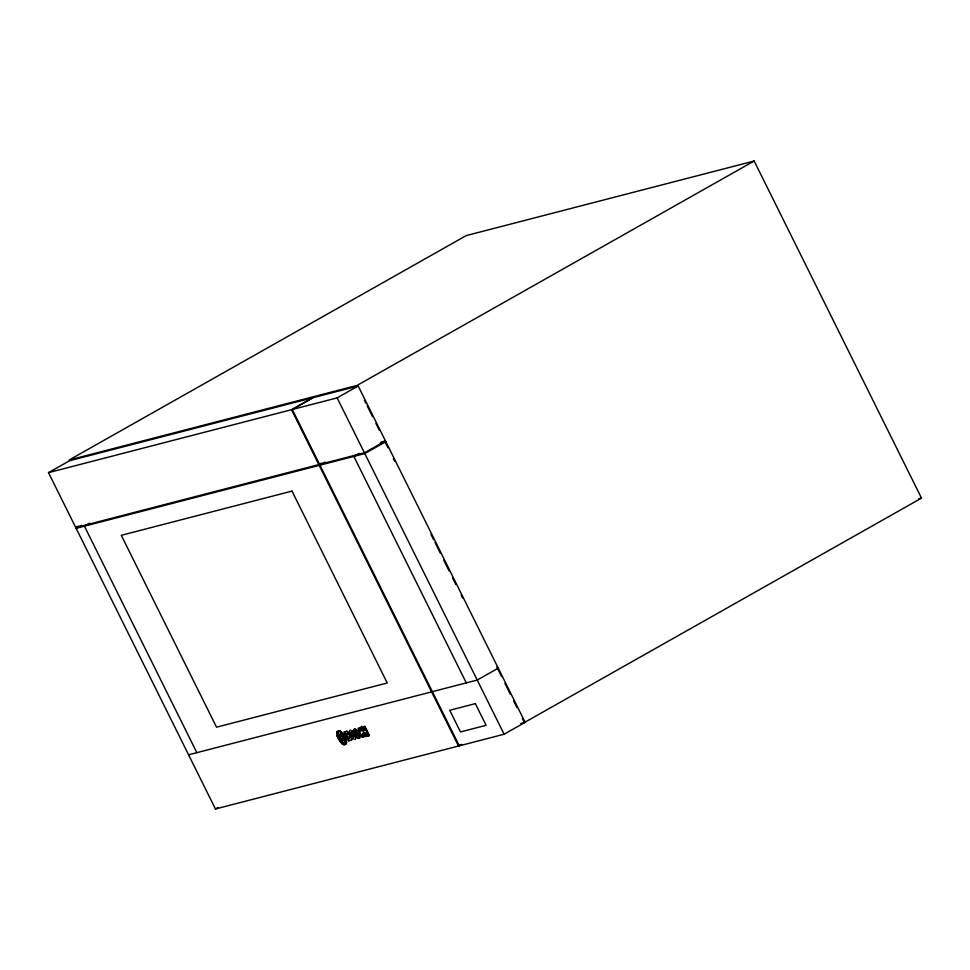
<?xml version="1.0" encoding="UTF-8"?>
<svg xmlns="http://www.w3.org/2000/svg" width="970" height="970" viewBox="0 0 970 970"><rect width="100%" height="100%" fill="white"/><g stroke="black" fill="none" stroke-linecap="round" stroke-linejoin="round"><path stroke-width="1.45" d="M355.929 737.503C356.475 735.636 354.62 741.141 355.517 739.104M345.466 740.68C345.902 740.583 343.525 733.235 340.482 732.714L345.211 742.244L345.538 741.347M353.953 739.152C352.546 739.88 347.599 730.204 350.425 729.998M361.458 729.246L361.07 730.859L360.779 728.531L358.16 728.191L358.609 732.629L358.282 731.841M351.54 740.061L351.564 737.721L349.564 734.375M351.843 739.455L351.819 738.655M339.33 730.689L340.106 730.956L337.996 730.786L337.039 731.78L337.39 736.836L336.808 734.484M337.463 733.235C337.123 734.872 338.057 730.386 339.561 731.683C342.313 731.15 346.12 739.673 345.005 737.515M342.531 744.063L341.67 743.396L344.156 744.814L346.072 744.281L346.096 738.667L346.678 741.019M346.666 742.971L346.654 742.111M353.808 730.774L354.389 728.894M355.844 730.786L355.178 731.016M348.315 734.338L347.709 733.284M354.28 736.557L354.377 736.497M364.126 736.388C365.654 736.994 360.901 731.574 364.235 734.86M358.342 736.424L358.585 735.818M350.303 735.951L349.527 735.054M338.251 733.478L338.627 737.43L338.118 735.648M337.136 731.732L336.905 732.483M345.732 742.971L345.526 738.534M359.858 737.855L359.858 735.66L358.342 733.417M348.303 734.787L347.151 735.114L346.399 733.344L347.478 733.126M348.957 738.667C350.788 739.443 347.381 736.072 349.382 736.715M338.372 733.235L339.512 735.769L338.275 733.284M346.836 731.186L344.301 731.78L348.824 740.886L351.673 739.819M359.688 738.085L356.948 737.636L358.633 738.243M362.477 735.03L362.683 733.817M364.053 736.763L363.168 737.345M345.502 743.408C342.98 745.009 338.627 739.964 343.926 743.82M359.749 729.998L359.834 730.01M354.026 737.248L353.419 737.139M362.356 735.114L361.386 734.666L362.125 735.005M48.5 472.645L69.537 460.75L312.595 397.797L291.558 409.692L48.5 472.645L75.769 527.571L318.815 464.618L321.446 463.139M75.769 527.571L78.4 526.079M461.15 744.548L458.519 746.039L215.461 808.98L76.145 528.323L81.395 525.352M89.689 523.206L84.426 526.176L196.862 752.659M292.31 409.498L313.346 397.603L358.185 385.987L385.454 440.926L364.417 452.808L319.579 464.424L292.31 409.498L337.148 397.882L358.185 385.987M754.163 161.02L357.057 385.429L69.161 459.998L466.267 235.577L754.163 161.02L921.5 498.119L524.394 722.529M76.145 528.323L319.191 465.37L324.453 462.399M380.361 443.084L385.83 441.677L525.146 722.335L504.109 734.229L459.271 745.845L319.942 465.176L325.205 462.205M359.118 453.414L353.856 456.397L466.291 682.88M319.942 465.176L364.793 453.56L385.83 441.677M340.482 732.714L345.296 742.195M341.804 732.847L342.555 733.575M344.192 735.078L342.58 732.993L345.999 738.716M340.543 739.722C334.335 726.142 343.877 744.342 340.931 740.401M338.821 736.169L338.821 735.454M341.925 734.351L344.859 740.268M347.466 731.453L347.139 731.283M339.621 740.061C340.967 742.317 336.663 735.842 337.487 733.975M341.707 735.199L339.512 735.769M338.991 736.885L338.906 736.121M343.271 734.435L344.568 736.4M352.158 730.616C350.194 729.088 356.56 734.678 355.747 736.873M340.009 736.788L341.222 738.97L343.319 738.461L341.222 738.97L340.009 736.788L342.216 736.218M354.547 728.858C355.044 727.694 358.754 732.12 356.038 730.907M339.257 737.624L339.997 739.091M349.527 731.938L349.709 732.58M353.832 729.428L353.759 730.228M347.939 733.538L348.266 734.181M348.909 733.041L349.382 734.084M352.607 731.125L353.771 732.289M341.767 743.347L338.578 739.249M338.918 739.091L338.057 736.909M343.974 736.279L344.556 737.127M215.461 808.98L218.092 807.501M351.601 732.168L351.77 735.236L351.237 734.047M359.446 727.755L361.228 728.979M340.143 740.049C337.827 737.418 343.865 744.148 342.022 742.098M344.993 736.206L345.599 737.43M349.782 733.381L350.146 734.108M352.025 732.423L351.758 732.289M344.314 737.855L343.986 737.115L344.762 740.316M362.21 727.076C358.451 723.293 367.836 736.873 362.113 727.136M354.159 732.132L354.753 732.932L353.917 731.198M363.495 726.772L364.793 726.409L369.352 735.587L364.708 726.457L363.495 726.772L365.181 730.18L363.58 726.724M355.505 732.168L355.238 731.162M353.141 733.526L354.268 736.218M341.683 740.134L343.974 739.516L341.683 740.134L343.004 742.814L341.767 740.086M354.256 733.017L354.68 733.781M340.652 740.886L341.379 741.529M350.582 735.308L352.862 738.352M340.07 741.529L340.906 742.511M353.383 733.902L353.771 734.448M356.087 732.592L356.948 732.58L355.602 732.289M349.503 736.812L350.17 737.697M352.001 735.648L352.631 736.339L351.867 735.187M353.856 734.593L354.305 735.806M360.828 733.938L359.555 731.732L359.931 729.961M350.91 736.497L351.346 737.224M357.821 734.678L355.566 733.951L357.53 734.678M359.506 734.326L360.088 734.993L358.706 732.568M348.824 740.886L344.399 731.732M359.433 734.933L360.003 736.181M343.368 744.548L344.253 744.754M358.391 736.375L356.451 735.551L356.62 737.273M364.865 732.714L366.648 736.327L364.865 732.714L366.369 732.302L368.054 735.951L366.369 732.302M361.592 736.715L361.046 736.254L362.731 737.236M498.253 668.16L477.216 680.055L432.377 691.659M459.271 745.845L461.902 744.354M381.113 442.041L385.454 440.926M918.578 498.871L921.5 498.119M188.568 754.805L431.626 691.865M363.798 730.531L365.278 730.131M366.745 736.266L365.52 736.618L361.046 727.379M368.054 735.951L369.352 735.587M520.817 723.462L525.146 722.335M356.851 732.629L358.136 733.102M360.04 730.046L361.167 730.798M340.021 731.016L342.677 732.944M353.225 736.897L352.534 736.388M355.663 733.902L354.668 732.98M352.316 732.617L352.971 733.126M347.793 731.695L349.006 732.993M361.143 736.206L359.991 735.042M340.203 741.068L341.028 741.868M343.586 736.388L343.889 737.164M339.5 739.249L338.712 737.37M364.453 400.331L365.799 403.035M367.145 405.739L372.516 416.566M375.875 423.344L379.234 430.11M384.617 440.938L387.976 447.703M393.347 458.543L394.693 461.247M430.983 534.349L433.675 539.769M435.021 542.472L440.392 553.312M443.751 560.078L449.134 570.906M452.493 577.671L455.851 584.449M461.223 595.277L462.569 597.981M496.846 667.033L501.551 676.502M504.909 683.268L510.281 694.108M513.639 700.873L517.01 707.639M522.381 718.467L523.727 721.183M337.148 397.882L364.417 452.808M364.793 453.56L504.109 734.229M291.558 409.692L318.815 464.618M319.191 465.37L458.519 746.039M338.481 739.298L337.475 736.788M291.994 491.099L121.286 535.307L216.54 727.185L387.236 682.977L291.994 491.099M475.349 703.638L449.728 710.27L460.483 731.938L486.103 725.305L475.349 703.638"/></g></svg>
